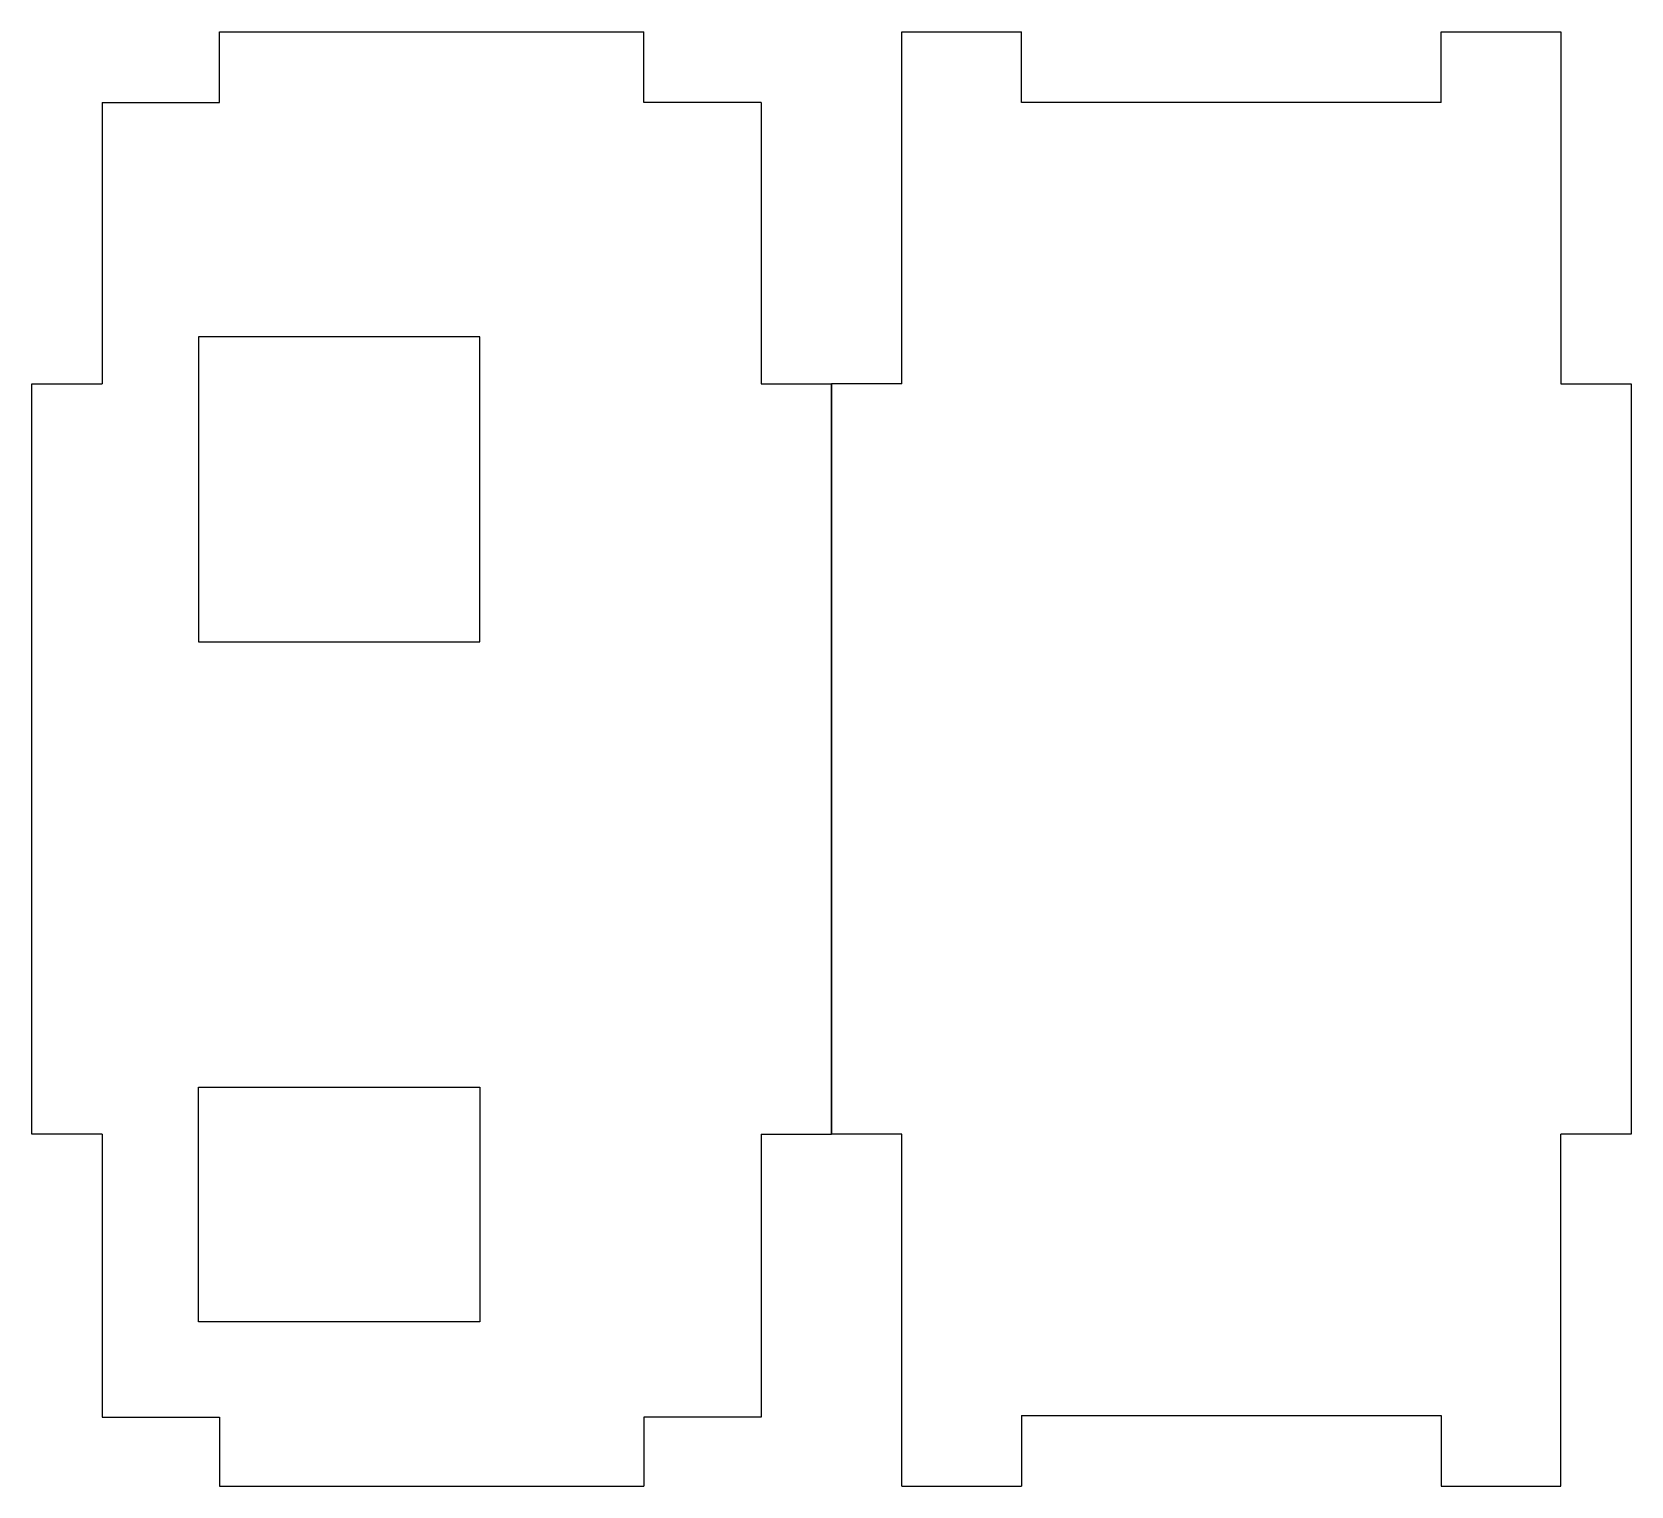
# Model space of a CAD drawing. Extents: x -200 to -42, y 99 to 278.
# Drawn here: x -122.6 to -54.4, y 113.9 to 175.9 of the extents above; entities that cross this region are included whole.
import ezdxf

# ---------------------------------------------------------------- set-up
doc = ezdxf.new("R2010")
doc.units = 0
doc.layers.add('Layer0', color=7, linetype='CONTINUOUS')

msp = doc.modelspace()

# ---------------------------------------------------------------- linework, layer by layer
at = {"layer": 'Layer0', "color": 7}
for points in [[(-114.615971, 175.900007), (-96.520971, 175.900007)], [(-114.61597, 172.900006), (-114.61597, 175.900006)], [(-96.520971, 172.900008), (-96.520971, 175.900007)], [(-85.520972, 175.900007), (-80.420975, 175.900007)], [(-85.520972, 160.900008), (-85.520972, 175.900007)], [(-80.420975, 172.900008), (-80.420975, 175.900007)], [(-62.525973, 172.900008), (-62.525973, 175.900007)], [(-62.525973, 175.900007), (-57.425971, 175.900007)], [(-57.425971, 175.900007), (-57.425971, 160.900008)], [(-119.615972, 172.900006), (-119.615972, 160.900008)], [(-119.615972, 172.900006), (-114.61597, 172.900006)], [(-91.520973, 172.900008), (-96.520971, 172.900008)], [(-91.520973, 172.900008), (-91.520973, 160.900008)], [(-62.525973, 172.900008), (-80.420975, 172.900008)], [(-115.515971, 162.900006), (-115.515971, 149.900007)], [(-103.515973, 162.900006), (-115.515971, 162.900006)], [(-103.515973, 149.900007), (-103.515973, 162.900006)], [(-122.615971, 128.900007), (-122.615971, 160.900008), (-119.615972, 160.900008)], [(-91.520973, 160.900008), (-88.520974, 160.900008)], [(-85.520972, 160.900008), (-88.520974, 160.900008), (-88.520974, 128.900009)], [(-88.520974, 128.900009), (-88.520974, 160.900008)], [(-57.425971, 160.900008), (-54.425972, 160.900008)], [(-54.425972, 160.900008), (-54.425972, 128.900009)], [(-115.515971, 149.900007), (-103.515973, 149.900007)], [(-115.515971, 130.900005), (-103.515973, 130.900005)], [(-115.515971, 120.900006), (-115.515971, 130.900005)], [(-103.515973, 130.900005), (-103.515973, 120.900006)], [(-119.615972, 128.900004), (-122.615971, 128.900004)], [(-119.615972, 128.900004), (-119.615972, 116.836133)], [(-91.520973, 128.900009), (-88.520974, 128.900009)], [(-91.520973, 128.900009), (-91.520973, 116.836133)], [(-85.520972, 128.900009), (-88.520974, 128.900009)], [(-85.520972, 113.900007), (-85.520972, 128.900009)], [(-62.525973, 113.900007), (-57.425971, 113.900007), (-57.425971, 128.900009)], [(-54.425972, 128.900009), (-57.425971, 128.900009)], [(-103.515973, 120.900006), (-115.515971, 120.900006)], [(-119.615972, 116.836133), (-114.61597, 116.836133)], [(-114.61597, 116.836133), (-114.61597, 113.900006)], [(-91.520973, 116.836133), (-96.520971, 116.836133)], [(-96.520971, 116.836133), (-96.520971, 113.900007)], [(-80.420975, 116.900009), (-62.525973, 116.900009)], [(-80.420975, 116.900009), (-80.420975, 113.900007)], [(-62.525973, 116.900009), (-62.525973, 113.900007)], [(-114.615971, 113.900007), (-96.520971, 113.900007)], [(-85.520972, 113.900007), (-80.420975, 113.900007)]]:
    msp.add_lwpolyline(points, dxfattribs=at)

doc.saveas('drawing.dxf')
